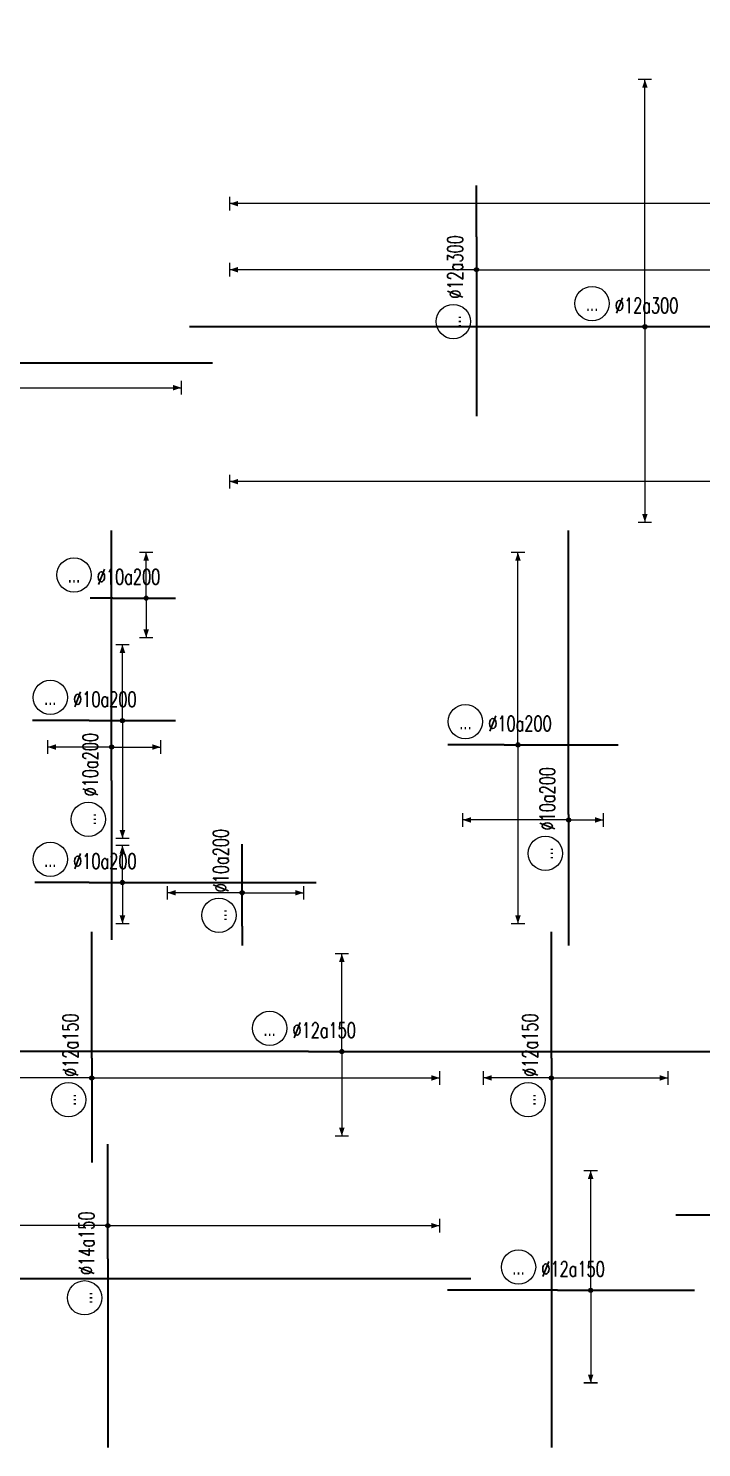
# Model space of a CAD drawing. Header units: millimetres. Extents: x 118516 to 587758, y -25561 to 50684.
# Drawn here: x 146910 to 161505, y 8320 to 39080 of the extents above; entities that cross this region are included whole.
import ezdxf
from ezdxf.enums import TextEntityAlignment as Align

# ---------------------------------------------------------------- set-up
doc = ezdxf.new("R2010")
doc.units = ezdxf.units.MM
doc.layers.get('0').update_dxf_attribs({"lineweight": 20})
for name, color, linetype, lineweight in [('NDC_S_DIM', 1, 'Continuous', 15), ('NDC_S_REBAR', 4, 'Continuous', 35), ('NDC_S_VN TEXT', 7, 'Continuous', 20)]:
    doc.layers.add(name, color=color, linetype=linetype, lineweight=lineweight)
doc.styles.add('ARIAL', font='arial.ttf', dxfattribs={"width": 0.7})
doc.styles.add('NDC_ROMANS', font='romans.shx', dxfattribs={"width": 0.7})

# ---------------------------------------------------------------- blocks, each defined once
blk = doc.blocks.new('*U57')
h = blk.add_hatch(color=6)
edge = h.paths.add_edge_path()
edge.add_arc((6.52, 0), 0.3, 0, 360)
at = {"layer": 'NDC_S_DIM', "color": 6}
for q in [(6.52, 81.06), (6.52, -112.28)]:
    blk.add_line((6.52, 0), q, dxfattribs=at)
for points in [[(5.52, 81.06, 0.2, 0.2, 0), (7.52, 81.06, 0, 0, 0)], [(5.52, -112.28, 0.2, 0.2, 0), (7.52, -112.28, 0, 0, 0)]]:
    blk.add_lwpolyline(points, format="xyseb", dxfattribs=at)
at = {"layer": 'NDC_S_DIM'}
blk.add_circle((3.49, 3.93), 2.48, dxfattribs=at)
at = {"layer": 'NDC_S_DIM', "color": 6}
blk.add_circle((6.52, 0), 0.3, dxfattribs=at)
for points in [[(6.12, 79.86), (6.52, 81.06), (6.92, 79.86)], [(6.12, -111.08), (6.52, -112.28), (6.92, -111.08)]]:
    blk.add_solid(points, dxfattribs=at)
at = {"layer": 'NDC_S_REBAR'}
for p, q in [((-2.52, 0), (-2.52, 2.33)), ((-2.52, 2.33), (-2.52, 2.33)), ((9.81, 0), (9.81, 2.33)), ((9.81, 2.33), (14.15, 2.33)), ((0, 0), (-2.52, 0)), ((0, 0), (9.81, 0))]:
    blk.add_line(p, q, dxfattribs=at)
at = {"layer": 'NDC_S_VN TEXT', "style": 'ARIAL', "width": 0.7}
blk.add_attdef('KHT', text='', height=2.2, dxfattribs=at).set_placement((3.49, 3.93), align=Align.MIDDLE_CENTER)
at = {"layer": 'NDC_S_VN TEXT', "color": 3, "style": 'NDC_ROMANS', "width": 0.7}
blk.add_attdef('DKT', (6.79, 2.56), '', height=2.2, dxfattribs=at)
blk = doc.blocks.new('*U110')
h = blk.add_hatch(color=6)
edge = h.paths.add_edge_path()
edge.add_arc((4.81, 0), 0.3, 0, 360)
at = {"layer": 'NDC_S_DIM', "color": 6}
for q in [(4.81, 106.21), (4.81, -87.13)]:
    blk.add_line((4.81, 0), q, dxfattribs=at)
for points in [[(3.81, 106.21, 0.2, 0.2, 0), (5.81, 106.21, 0, 0, 0)], [(3.81, -87.13, 0.2, 0.2, 0), (5.81, -87.13, 0, 0, 0)]]:
    blk.add_lwpolyline(points, format="xyseb", dxfattribs=at)
at = {"layer": 'NDC_S_DIM'}
blk.add_circle((-5.62, 3.36), 2.48, dxfattribs=at)
at = {"layer": 'NDC_S_DIM', "color": 6}
blk.add_circle((4.81, 0), 0.3, dxfattribs=at)
for points in [[(4.41, 105.01), (4.81, 106.21), (5.21, 105.01)], [(4.41, -85.93), (4.81, -87.13), (5.21, -85.93)]]:
    blk.add_solid(points, dxfattribs=at)
at = {"layer": 'NDC_S_REBAR'}
for p, q in [((0, 0), (-44.4, 0)), ((-44.4, 0), (-44.4, 0)), ((0, 0), (30.14, 0)), ((30.14, 0), (30.14, 0)), ((30.14, 0), (30.14, 0)), ((-44.4, 0), (-44.4, 0))]:
    blk.add_line(p, q, dxfattribs=at)
at = {"layer": 'NDC_S_VN TEXT', "style": 'ARIAL', "width": 0.7}
blk.add_attdef('KHT', text='', height=2.2, dxfattribs=at).set_placement((-5.62, 3.36), align=Align.MIDDLE_CENTER)
at = {"layer": 'NDC_S_VN TEXT', "color": 3, "style": 'NDC_ROMANS', "width": 0.7}
blk.add_attdef('DKT', (-2.32, 1.98), '', height=2.2, dxfattribs=at)
blk = doc.blocks.new('*U108')
h = blk.add_hatch(color=6)
edge = h.paths.add_edge_path()
edge.add_arc((1.97, 0), 0.3, 0, 360)
at = {"layer": 'NDC_S_DIM', "color": 6}
for q in [(1.97, 27.83), (1.97, -25.84)]:
    blk.add_line((1.97, 0), q, dxfattribs=at)
for points in [[(0.97, 27.83, 0.2, 0.2, 0), (2.97, 27.83, 0, 0, 0)], [(0.97, -25.84, 0.2, 0.2, 0), (2.97, -25.84, 0, 0, 0)]]:
    blk.add_lwpolyline(points, format="xyseb", dxfattribs=at)
at = {"layer": 'NDC_S_DIM'}
blk.add_circle((-5.62, 3.36), 2.48, dxfattribs=at)
at = {"layer": 'NDC_S_DIM', "color": 6}
blk.add_circle((1.97, 0), 0.3, dxfattribs=at)
for points in [[(1.57, 26.63), (1.97, 27.83), (2.37, 26.63)], [(1.57, -24.64), (1.97, -25.84), (2.37, -24.64)]]:
    blk.add_solid(points, dxfattribs=at)
at = {"layer": 'NDC_S_REBAR'}
for p, q in [((0, 0), (-8.18, 0)), ((-8.18, 0), (-8.18, 0)), ((0, 0), (16.48, 0)), ((16.48, 0), (16.48, 0)), ((16.48, 0), (16.48, 0)), ((-8.18, 0), (-8.18, 0))]:
    blk.add_line(p, q, dxfattribs=at)
at = {"layer": 'NDC_S_VN TEXT', "style": 'ARIAL', "width": 0.7}
blk.add_attdef('KHT', text='', height=2.2, dxfattribs=at).set_placement((-5.62, 3.36), align=Align.MIDDLE_CENTER)
at = {"layer": 'NDC_S_VN TEXT', "color": 3, "style": 'NDC_ROMANS', "width": 0.7}
blk.add_attdef('DKT', (-2.32, 1.98), '', height=2.2, dxfattribs=at)
blk = doc.blocks.new('*U107')
h = blk.add_hatch(color=6)
edge = h.paths.add_edge_path()
edge.add_arc((4.81, 0), 0.3, 0, 360)
at = {"layer": 'NDC_S_DIM', "color": 6}
for q in [(4.81, 5.38), (4.81, -5.95)]:
    blk.add_line((4.81, 0), q, dxfattribs=at)
for points in [[(3.81, 5.38, 0.2, 0.2, 0), (5.81, 5.38, 0, 0, 0)], [(3.81, -5.95, 0.2, 0.2, 0), (5.81, -5.95, 0, 0, 0)]]:
    blk.add_lwpolyline(points, format="xyseb", dxfattribs=at)
at = {"layer": 'NDC_S_DIM'}
blk.add_circle((-5.62, 3.36), 2.48, dxfattribs=at)
at = {"layer": 'NDC_S_DIM', "color": 6}
blk.add_circle((4.81, 0), 0.3, dxfattribs=at)
for points in [[(4.41, 4.18), (4.81, 5.38), (5.21, 4.18)], [(4.41, -4.75), (4.81, -5.95), (5.21, -4.75)]]:
    blk.add_solid(points, dxfattribs=at)
at = {"layer": 'NDC_S_REBAR'}
for p, q in [((0, 0), (-7.85, 0)), ((-7.85, 0), (-7.85, 0)), ((0, 0), (32.82, 0)), ((32.82, 0), (32.82, 0)), ((32.82, 0), (32.82, 0)), ((-7.85, 0), (-7.85, 0))]:
    blk.add_line(p, q, dxfattribs=at)
at = {"layer": 'NDC_S_VN TEXT', "style": 'ARIAL', "width": 0.7}
blk.add_attdef('KHT', text='', height=2.2, dxfattribs=at).set_placement((-5.62, 3.36), align=Align.MIDDLE_CENTER)
at = {"layer": 'NDC_S_VN TEXT', "color": 3, "style": 'NDC_ROMANS', "width": 0.7}
blk.add_attdef('DKT', (-2.32, 1.98), '', height=2.2, dxfattribs=at)
blk = doc.blocks.new('*U106')
h = blk.add_hatch(color=6)
edge = h.paths.add_edge_path()
edge.add_arc((4.81, 0), 0.3, 0, 360)
at = {"layer": 'NDC_S_DIM', "color": 6}
for q in [(4.81, 10.99), (4.81, -17.01)]:
    blk.add_line((4.81, 0), q, dxfattribs=at)
for points in [[(3.81, 10.99, 0.2, 0.2, 0), (5.81, 10.99, 0, 0, 0)], [(3.81, -17.01, 0.2, 0.2, 0), (5.81, -17.01, 0, 0, 0)]]:
    blk.add_lwpolyline(points, format="xyseb", dxfattribs=at)
at = {"layer": 'NDC_S_DIM'}
blk.add_circle((-5.62, 3.36), 2.48, dxfattribs=at)
at = {"layer": 'NDC_S_DIM', "color": 6}
blk.add_circle((4.81, 0), 0.3, dxfattribs=at)
for points in [[(4.41, 9.79), (4.81, 10.99), (5.21, 9.79)], [(4.41, -15.81), (4.81, -17.01), (5.21, -15.81)]]:
    blk.add_solid(points, dxfattribs=at)
at = {"layer": 'NDC_S_REBAR'}
for p, q in [((0, 0), (-8.18, 0)), ((-8.18, 0), (-8.18, 0)), ((0, 0), (12.48, 0)), ((12.48, 0), (12.48, 0)), ((12.48, 0), (12.48, 0)), ((-8.18, 0), (-8.18, 0))]:
    blk.add_line(p, q, dxfattribs=at)
at = {"layer": 'NDC_S_VN TEXT', "style": 'ARIAL', "width": 0.7}
blk.add_attdef('KHT', text='', height=2.2, dxfattribs=at).set_placement((-5.62, 3.36), align=Align.MIDDLE_CENTER)
at = {"layer": 'NDC_S_VN TEXT', "color": 3, "style": 'NDC_ROMANS', "width": 0.7}
blk.add_attdef('DKT', (-2.32, 1.98), '', height=2.2, dxfattribs=at)
blk = doc.blocks.new('*U105')
h = blk.add_hatch(color=6)
edge = h.paths.add_edge_path()
edge.add_arc((4.81, 0), 0.3, 0, 360)
at = {"layer": 'NDC_S_DIM', "color": 6}
for q in [(4.81, 6.63), (4.81, -5.71)]:
    blk.add_line((4.81, 0), q, dxfattribs=at)
for points in [[(3.81, 6.63, 0.2, 0.2, 0), (5.81, 6.63, 0, 0, 0)], [(3.81, -5.71, 0.2, 0.2, 0), (5.81, -5.71, 0, 0, 0)]]:
    blk.add_lwpolyline(points, format="xyseb", dxfattribs=at)
at = {"layer": 'NDC_S_DIM'}
blk.add_circle((-5.62, 3.36), 2.48, dxfattribs=at)
at = {"layer": 'NDC_S_DIM', "color": 6}
blk.add_circle((4.81, 0), 0.3, dxfattribs=at)
for points in [[(4.41, 5.43), (4.81, 6.63), (5.21, 5.43)], [(4.41, -4.51), (4.81, -5.71), (5.21, -4.51)]]:
    blk.add_solid(points, dxfattribs=at)
at = {"layer": 'NDC_S_REBAR'}
for p, q in [((0, 0), (-3.28, 0)), ((-3.28, 0), (-3.28, 0)), ((0, 0), (9.06, 0)), ((9.06, 0), (9.06, 0)), ((9.06, 0), (9.06, 0)), ((-3.28, 0), (-3.28, 0))]:
    blk.add_line(p, q, dxfattribs=at)
at = {"layer": 'NDC_S_VN TEXT', "style": 'ARIAL', "width": 0.7}
blk.add_attdef('KHT', text='', height=2.2, dxfattribs=at).set_placement((-5.62, 3.36), align=Align.MIDDLE_CENTER)
at = {"layer": 'NDC_S_VN TEXT', "color": 3, "style": 'NDC_ROMANS', "width": 0.7}
blk.add_attdef('DKT', (-2.32, 1.98), '', height=2.2, dxfattribs=at)
blk = doc.blocks.new('*U103')
h = blk.add_hatch(color=6)
edge = h.paths.add_edge_path()
edge.add_arc((-0.79, 0), 0.3, 0, 360)
at = {"layer": 'NDC_S_DIM', "color": 6}
for q in [(-0.79, 15.31), (-0.79, -5.02)]:
    blk.add_line((-0.79, 0), q, dxfattribs=at)
for points in [[(-1.79, 15.31, 0.2, 0.2, 0), (0.21, 15.31, 0, 0, 0)], [(-1.79, -5.02, 0.2, 0.2, 0), (0.21, -5.02, 0, 0, 0)]]:
    blk.add_lwpolyline(points, format="xyseb", dxfattribs=at)
at = {"layer": 'NDC_S_DIM'}
blk.add_circle((-5.62, 3.36), 2.48, dxfattribs=at)
at = {"layer": 'NDC_S_DIM', "color": 6}
blk.add_circle((-0.79, 0), 0.3, dxfattribs=at)
for points in [[(-1.19, 14.11), (-0.79, 15.31), (-0.39, 14.11)], [(-1.19, -3.82), (-0.79, -5.02), (-0.39, -3.82)]]:
    blk.add_solid(points, dxfattribs=at)
at = {"layer": 'NDC_S_REBAR'}
for p, q in [((0, 0), (-18.94, 0)), ((-18.94, 0), (-18.94, 0)), ((0, 0), (41.06, 0)), ((41.06, 0), (41.06, 0)), ((41.06, 0), (41.06, 0)), ((-18.94, 0), (-18.94, 0))]:
    blk.add_line(p, q, dxfattribs=at)
at = {"layer": 'NDC_S_VN TEXT', "style": 'ARIAL', "width": 0.7}
blk.add_attdef('KHT', text='', height=2.2, dxfattribs=at).set_placement((-5.62, 3.36), align=Align.MIDDLE_CENTER)
at = {"layer": 'NDC_S_VN TEXT', "color": 3, "style": 'NDC_ROMANS', "width": 0.7}
blk.add_attdef('DKT', (-2.32, 1.98), '', height=2.2, dxfattribs=at)
blk = doc.blocks.new('*U99')
h = blk.add_hatch(color=6)
edge = h.paths.add_edge_path()
edge.add_arc((4.81, 0), 0.3, 0, 360)
at = {"layer": 'NDC_S_DIM', "color": 6}
for q in [(4.81, 9.26), (4.81, -7.07)]:
    blk.add_line((4.81, 0), q, dxfattribs=at)
for points in [[(3.81, 9.26, 0.2, 0.2, 0), (5.81, 9.26, 0, 0, 0)], [(3.81, -7.07, 0.2, 0.2, 0), (5.81, -7.07, 0, 0, 0)]]:
    blk.add_lwpolyline(points, format="xyseb", dxfattribs=at)
at = {"layer": 'NDC_S_DIM'}
blk.add_circle((-5.62, 3.36), 2.48, dxfattribs=at)
at = {"layer": 'NDC_S_DIM', "color": 6}
blk.add_circle((4.81, 0), 0.3, dxfattribs=at)
for points in [[(4.41, 8.06), (4.81, 9.26), (5.21, 8.06)], [(4.41, -5.87), (4.81, -7.07), (5.21, -5.87)]]:
    blk.add_solid(points, dxfattribs=at)
at = {"layer": 'NDC_S_REBAR'}
for p, q in [((0, 0), (-23.03, 0)), ((-23.03, 0), (-23.03, 0)), ((0, 0), (36.12, 0)), ((36.12, 0), (36.12, 0)), ((36.12, 0), (36.12, 0)), ((-23.03, 0), (-23.03, 0))]:
    blk.add_line(p, q, dxfattribs=at)
at = {"layer": 'NDC_S_VN TEXT', "style": 'ARIAL', "width": 0.7}
blk.add_attdef('KHT', text='', height=2.2, dxfattribs=at).set_placement((-5.62, 3.36), align=Align.MIDDLE_CENTER)
at = {"layer": 'NDC_S_VN TEXT', "color": 3, "style": 'NDC_ROMANS', "width": 0.7}
blk.add_attdef('DKT', (-2.32, 1.98), '', height=2.2, dxfattribs=at)
blk = doc.blocks.new('*U97')
h = blk.add_hatch(color=6)
edge = h.paths.add_edge_path()
edge.add_arc((-75.12, 0), 0.3, 0, 360)
at = {"layer": 'NDC_S_DIM', "color": 6}
for q in [(-75.12, 35.75), (-75.12, -28.25)]:
    blk.add_line((-75.12, 0), q, dxfattribs=at)
for points in [[(-76.12, 35.75, 0.2, 0.2, 0), (-74.12, 35.75, 0, 0, 0)], [(-76.12, -28.25, 0.2, 0.2, 0), (-74.12, -28.25, 0, 0, 0)]]:
    blk.add_lwpolyline(points, format="xyseb", dxfattribs=at)
at = {"layer": 'NDC_S_DIM'}
blk.add_circle((-82.75, 3.36), 2.48, dxfattribs=at)
at = {"layer": 'NDC_S_DIM', "color": 6}
blk.add_circle((-75.12, 0), 0.3, dxfattribs=at)
for points in [[(-75.52, 34.55), (-75.12, 35.75), (-74.72, 34.55)], [(-75.52, -27.05), (-75.12, -28.25), (-74.72, -27.05)]]:
    blk.add_solid(points, dxfattribs=at)
at = {"layer": 'NDC_S_REBAR'}
for p in [(0, 0), (-140.95, 0), (-140.95, 0)]:
    blk.add_line(p, (-140.95, 0), dxfattribs=at)
at = {"layer": 'NDC_S_VN TEXT', "style": 'ARIAL', "width": 0.7}
blk.add_attdef('KHT', text='', height=2.2, dxfattribs=at).set_placement((-82.75, 3.36), align=Align.MIDDLE_CENTER)
at = {"layer": 'NDC_S_VN TEXT', "color": 3, "style": 'NDC_ROMANS', "width": 0.7}
blk.add_attdef('DKT', (-79.45, 1.98), '', height=2.2, dxfattribs=at)
blk = doc.blocks.new('*U95')
h = blk.add_hatch(color=6)
edge = h.paths.add_edge_path()
edge.add_arc((4.81, 0), 0.3, 0, 360)
at = {"layer": 'NDC_S_DIM', "color": 6}
for q in [(4.81, 14.14), (4.81, -12.19)]:
    blk.add_line((4.81, 0), q, dxfattribs=at)
for points in [[(3.81, 14.14, 0.2, 0.2, 0), (5.81, 14.14, 0, 0, 0)], [(3.81, -12.19, 0.2, 0.2, 0), (5.81, -12.19, 0, 0, 0)]]:
    blk.add_lwpolyline(points, format="xyseb", dxfattribs=at)
at = {"layer": 'NDC_S_DIM'}
blk.add_circle((-5.62, 3.36), 2.48, dxfattribs=at)
at = {"layer": 'NDC_S_DIM', "color": 6}
blk.add_circle((4.81, 0), 0.3, dxfattribs=at)
for points in [[(4.41, 12.94), (4.81, 14.14), (5.21, 12.94)], [(4.41, -10.99), (4.81, -12.19), (5.21, -10.99)]]:
    blk.add_solid(points, dxfattribs=at)
at = {"layer": 'NDC_S_REBAR'}
for p, q in [((0, 0), (-108.4, 0)), ((-108.4, 0), (-108.4, 0)), ((0, 0), (88.45, 0)), ((88.45, 0), (88.45, 0)), ((88.45, 0), (88.45, 0)), ((-108.4, 0), (-108.4, 0))]:
    blk.add_line(p, q, dxfattribs=at)
at = {"layer": 'NDC_S_VN TEXT', "style": 'ARIAL', "width": 0.7}
blk.add_attdef('KHT', text='', height=2.2, dxfattribs=at).set_placement((-5.62, 3.36), align=Align.MIDDLE_CENTER)
at = {"layer": 'NDC_S_VN TEXT', "color": 3, "style": 'NDC_ROMANS', "width": 0.7}
blk.add_attdef('DKT', (-2.32, 1.98), '', height=2.2, dxfattribs=at)
blk = doc.blocks.new('*U94')
h = blk.add_hatch(color=6)
edge = h.paths.add_edge_path()
edge.add_arc((4.81, 0), 0.3, 0, 360)
at = {"layer": 'NDC_S_DIM', "color": 6}
for q in [(4.81, 17.3), (4.81, -13.37)]:
    blk.add_line((4.81, 0), q, dxfattribs=at)
for points in [[(3.81, 17.3, 0.2, 0.2, 0), (5.81, 17.3, 0, 0, 0)], [(3.81, -13.37, 0.2, 0.2, 0), (5.81, -13.37, 0, 0, 0)]]:
    blk.add_lwpolyline(points, format="xyseb", dxfattribs=at)
at = {"layer": 'NDC_S_DIM'}
blk.add_circle((-5.62, 3.36), 2.48, dxfattribs=at)
at = {"layer": 'NDC_S_DIM', "color": 6}
blk.add_circle((4.81, 0), 0.3, dxfattribs=at)
for points in [[(4.41, 16.1), (4.81, 17.3), (5.21, 16.1)], [(4.41, -12.17), (4.81, -13.37), (5.21, -12.17)]]:
    blk.add_solid(points, dxfattribs=at)
at = {"layer": 'NDC_S_REBAR'}
for p, q in [((0, 0), (-15.86, 0)), ((-15.86, 0), (-15.86, 0)), ((0, 0), (19.81, 0)), ((19.81, 0), (19.81, 0)), ((19.81, 0), (19.81, 0)), ((-15.86, 0), (-15.86, 0))]:
    blk.add_line(p, q, dxfattribs=at)
at = {"layer": 'NDC_S_VN TEXT', "style": 'ARIAL', "width": 0.7}
blk.add_attdef('KHT', text='', height=2.2, dxfattribs=at).set_placement((-5.62, 3.36), align=Align.MIDDLE_CENTER)
at = {"layer": 'NDC_S_VN TEXT', "color": 3, "style": 'NDC_ROMANS', "width": 0.7}
blk.add_attdef('DKT', (-2.32, 1.98), '', height=2.2, dxfattribs=at)
blk = doc.blocks.new('*U93')
h = blk.add_hatch(color=6)
edge = h.paths.add_edge_path()
edge.add_arc((-2.83, 0), 0.3, 0, 360)
at = {"layer": 'NDC_S_DIM', "color": 6}
for q in [(-2.83, 35.73), (-2.83, -50.27)]:
    blk.add_line((-2.83, 0), q, dxfattribs=at)
for points in [[(-3.83, 35.73, 0.2, 0.2, 0), (-1.83, 35.73, 0, 0, 0)], [(-3.83, -50.27, 0.2, 0.2, 0), (-1.83, -50.27, 0, 0, 0)]]:
    blk.add_lwpolyline(points, format="xyseb", dxfattribs=at)
at = {"layer": 'NDC_S_DIM'}
blk.add_circle((-5.98, 3.36), 2.48, dxfattribs=at)
at = {"layer": 'NDC_S_DIM', "color": 6}
blk.add_circle((-2.83, 0), 0.3, dxfattribs=at)
for points in [[(-3.23, 34.53), (-2.83, 35.73), (-2.43, 34.53)], [(-3.23, -49.07), (-2.83, -50.27), (-2.43, -49.07)]]:
    blk.add_solid(points, dxfattribs=at)
at = {"layer": 'NDC_S_REBAR'}
for p, q in [((0, 0), (-15.05, 0)), ((-15.05, 0), (-15.05, 0)), ((0, 0), (18.29, 0)), ((18.29, 0), (18.29, 0)), ((18.29, 0), (18.29, 0)), ((-15.05, 0), (-15.05, 0))]:
    blk.add_line(p, q, dxfattribs=at)
at = {"layer": 'NDC_S_VN TEXT', "style": 'ARIAL', "width": 0.7}
blk.add_attdef('KHT', text='', height=2.2, dxfattribs=at).set_placement((-5.98, 3.36), align=Align.MIDDLE_CENTER)
at = {"layer": 'NDC_S_VN TEXT', "color": 3, "style": 'NDC_ROMANS', "width": 0.7}
blk.add_attdef('DKT', (-2.68, 1.98), '', height=2.2, dxfattribs=at)
blk = doc.blocks.new('*U92')
h = blk.add_hatch(color=6)
edge = h.paths.add_edge_path()
edge.add_arc((-2.83, 0), 0.3, 0, 360)
at = {"layer": 'NDC_S_DIM', "color": 6}
for q in [(-2.83, 9.82), (-2.83, -16.85)]:
    blk.add_line((-2.83, 0), q, dxfattribs=at)
for points in [[(-3.83, 9.82, 0.2, 0.2, 0), (-1.83, 9.82, 0, 0, 0)], [(-3.83, -16.85, 0.2, 0.2, 0), (-1.83, -16.85, 0, 0, 0)]]:
    blk.add_lwpolyline(points, format="xyseb", dxfattribs=at)
at = {"layer": 'NDC_S_DIM'}
blk.add_circle((-5.98, 3.36), 2.48, dxfattribs=at)
at = {"layer": 'NDC_S_DIM', "color": 6}
blk.add_circle((-2.83, 0), 0.3, dxfattribs=at)
for points in [[(-3.23, 8.62), (-2.83, 9.82), (-2.43, 8.62)], [(-3.23, -15.65), (-2.83, -16.85), (-2.43, -15.65)]]:
    blk.add_solid(points, dxfattribs=at)
at = {"layer": 'NDC_S_REBAR'}
for p, q in [((0, 0), (-56.25, 0)), ((-56.25, 0), (-56.25, 0)), ((0, 0), (18.29, 0)), ((18.29, 0), (18.29, 0)), ((18.29, 0), (18.29, 0)), ((-56.25, 0), (-56.25, 0))]:
    blk.add_line(p, q, dxfattribs=at)
at = {"layer": 'NDC_S_VN TEXT', "style": 'ARIAL', "width": 0.7}
blk.add_attdef('KHT', text='', height=2.2, dxfattribs=at).set_placement((-5.98, 3.36), align=Align.MIDDLE_CENTER)
at = {"layer": 'NDC_S_VN TEXT', "color": 3, "style": 'NDC_ROMANS', "width": 0.7}
blk.add_attdef('DKT', (-2.68, 1.98), '', height=2.2, dxfattribs=at)
blk = doc.blocks.new('*U90')
h = blk.add_hatch(color=6)
edge = h.paths.add_edge_path()
edge.add_arc((0.8, 0), 0.3, 0, 360)
at = {"layer": 'NDC_S_DIM', "color": 6}
for q in [(0.8, 6.77), (0.8, -16.56)]:
    blk.add_line((0.8, 0), q, dxfattribs=at)
for points in [[(-0.2, 6.77, 0.2, 0.2, 0), (1.8, 6.77, 0, 0, 0)], [(-0.2, -16.56, 0.2, 0.2, 0), (1.8, -16.56, 0, 0, 0)]]:
    blk.add_lwpolyline(points, format="xyseb", dxfattribs=at)
at = {"layer": 'NDC_S_DIM'}
blk.add_circle((-5.62, 3.36), 2.48, dxfattribs=at)
at = {"layer": 'NDC_S_DIM', "color": 6}
blk.add_circle((0.8, 0), 0.3, dxfattribs=at)
for points in [[(0.4, 5.57), (0.8, 6.77), (1.2, 5.57)], [(0.4, -15.36), (0.8, -16.56), (1.2, -15.36)]]:
    blk.add_solid(points, dxfattribs=at)
at = {"layer": 'NDC_S_REBAR'}
for p, q in [((0, 0), (-14.9, 0)), ((-14.9, 0), (-14.9, 0)), ((0, 0), (21.44, 0)), ((21.44, 0), (21.44, 0)), ((21.44, 0), (21.44, 0)), ((-14.9, 0), (-14.9, 0))]:
    blk.add_line(p, q, dxfattribs=at)
at = {"layer": 'NDC_S_VN TEXT', "style": 'ARIAL', "width": 0.7}
blk.add_attdef('KHT', text='', height=2.2, dxfattribs=at).set_placement((-5.62, 3.36), align=Align.MIDDLE_CENTER)
at = {"layer": 'NDC_S_VN TEXT', "color": 3, "style": 'NDC_ROMANS', "width": 0.7}
blk.add_attdef('DKT', (-2.32, 1.98), '', height=2.2, dxfattribs=at)
blk = doc.blocks.new('*U88')
h = blk.add_hatch(color=6)
edge = h.paths.add_edge_path()
edge.add_arc((4.81, 0), 0.3, 0, 360)
at = {"layer": 'NDC_S_DIM', "color": 6}
for q in [(4.81, 40.94), (4.81, -20.06)]:
    blk.add_line((4.81, 0), q, dxfattribs=at)
for points in [[(3.81, 40.94, 0.2, 0.2, 0), (5.81, 40.94, 0, 0, 0)], [(3.81, -20.06, 0.2, 0.2, 0), (5.81, -20.06, 0, 0, 0)]]:
    blk.add_lwpolyline(points, format="xyseb", dxfattribs=at)
at = {"layer": 'NDC_S_DIM'}
blk.add_circle((-5.62, 3.36), 2.48, dxfattribs=at)
at = {"layer": 'NDC_S_DIM', "color": 6}
blk.add_circle((4.81, 0), 0.3, dxfattribs=at)
for points in [[(4.41, 39.74), (4.81, 40.94), (5.21, 39.74)], [(4.41, -18.86), (4.81, -20.06), (5.21, -18.86)]]:
    blk.add_solid(points, dxfattribs=at)
at = {"layer": 'NDC_S_REBAR'}
for p, q in [((0, 0), (-68.26, 0)), ((-68.26, 0), (-68.26, 0)), ((0, 0), (69.94, 0)), ((69.94, 0), (69.94, 0)), ((69.94, 0), (69.94, 0)), ((-68.26, 0), (-68.26, 0))]:
    blk.add_line(p, q, dxfattribs=at)
at = {"layer": 'NDC_S_VN TEXT', "style": 'ARIAL', "width": 0.7}
blk.add_attdef('KHT', text='', height=2.2, dxfattribs=at).set_placement((-5.62, 3.36), align=Align.MIDDLE_CENTER)
at = {"layer": 'NDC_S_VN TEXT', "color": 3, "style": 'NDC_ROMANS', "width": 0.7}
blk.add_attdef('DKT', (-2.32, 1.98), '', height=2.2, dxfattribs=at)
blk = doc.blocks.new('*U87')
h = blk.add_hatch(color=6)
edge = h.paths.add_edge_path()
edge.add_arc((4.81, 0), 0.3, 0, 360)
at = {"layer": 'NDC_S_DIM', "color": 6}
for q in [(4.81, 83.53), (4.81, -40.8)]:
    blk.add_line((4.81, 0), q, dxfattribs=at)
for points in [[(3.81, 83.53, 0.2, 0.2, 0), (5.81, 83.53, 0, 0, 0)], [(3.81, -40.8, 0.2, 0.2, 0), (5.81, -40.8, 0, 0, 0)]]:
    blk.add_lwpolyline(points, format="xyseb", dxfattribs=at)
at = {"layer": 'NDC_S_DIM'}
blk.add_circle((-5.62, 3.36), 2.48, dxfattribs=at)
at = {"layer": 'NDC_S_DIM', "color": 6}
blk.add_circle((4.81, 0), 0.3, dxfattribs=at)
for points in [[(4.41, 82.33), (4.81, 83.53), (5.21, 82.33)], [(4.41, -39.6), (4.81, -40.8), (5.21, -39.6)]]:
    blk.add_solid(points, dxfattribs=at)
at = {"layer": 'NDC_S_REBAR'}
for p, q in [((0, 0), (-17.8, 0)), ((-17.8, 0), (-17.8, 0)), ((0, 0), (56.73, 0)), ((56.73, 0), (56.73, 0)), ((56.73, 0), (56.73, 0)), ((-17.8, 0), (-17.8, 0))]:
    blk.add_line(p, q, dxfattribs=at)
at = {"layer": 'NDC_S_VN TEXT', "style": 'ARIAL', "width": 0.7}
blk.add_attdef('KHT', text='', height=2.2, dxfattribs=at).set_placement((-5.62, 3.36), align=Align.MIDDLE_CENTER)
at = {"layer": 'NDC_S_VN TEXT', "color": 3, "style": 'NDC_ROMANS', "width": 0.7}
blk.add_attdef('DKT', (-2.32, 1.98), '', height=2.2, dxfattribs=at)
blk = doc.blocks.new('*U86')
h = blk.add_hatch(color=6)
edge = h.paths.add_edge_path()
edge.add_arc((0.8, 0), 0.3, 0, 360)
at = {"layer": 'NDC_S_DIM', "color": 6}
for q in [(0.8, 15.57), (0.8, -15.09)]:
    blk.add_line((0.8, 0), q, dxfattribs=at)
for points in [[(-0.2, 15.57, 0.2, 0.2, 0), (1.8, 15.57, 0, 0, 0)], [(-0.2, -15.09, 0.2, 0.2, 0), (1.8, -15.09, 0, 0, 0)]]:
    blk.add_lwpolyline(points, format="xyseb", dxfattribs=at)
at = {"layer": 'NDC_S_DIM'}
blk.add_circle((-5.62, 3.36), 2.48, dxfattribs=at)
at = {"layer": 'NDC_S_DIM', "color": 6}
blk.add_circle((0.8, 0), 0.3, dxfattribs=at)
for points in [[(0.4, 14.37), (0.8, 15.57), (1.2, 14.37)], [(0.4, -13.89), (0.8, -15.09), (1.2, -13.89)]]:
    blk.add_solid(points, dxfattribs=at)
at = {"layer": 'NDC_S_REBAR'}
for p, q in [((0, 0), (-93.25, 0)), ((-93.25, 0), (-93.25, 0)), ((0, 0), (82.29, 0)), ((82.29, 0), (82.29, 0)), ((82.29, 0), (82.29, 0)), ((-93.25, 0), (-93.25, 0))]:
    blk.add_line(p, q, dxfattribs=at)
at = {"layer": 'NDC_S_VN TEXT', "style": 'ARIAL', "width": 0.7}
blk.add_attdef('KHT', text='', height=2.2, dxfattribs=at).set_placement((-5.62, 3.36), align=Align.MIDDLE_CENTER)
at = {"layer": 'NDC_S_VN TEXT', "color": 3, "style": 'NDC_ROMANS', "width": 0.7}
blk.add_attdef('DKT', (-2.32, 1.98), '', height=2.2, dxfattribs=at)
blk = doc.blocks.new('*U81')
h = blk.add_hatch(color=6)
edge = h.paths.add_edge_path()
edge.add_arc((4.81, 0), 0.3, 0, 360)
at = {"layer": 'NDC_S_DIM', "color": 6}
for q in [(4.81, 64.38), (4.81, -47.95)]:
    blk.add_line((4.81, 0), q, dxfattribs=at)
for points in [[(3.81, 64.38, 0.2, 0.2, 0), (5.81, 64.38, 0, 0, 0)], [(3.81, -47.95, 0.2, 0.2, 0), (5.81, -47.95, 0, 0, 0)]]:
    blk.add_lwpolyline(points, format="xyseb", dxfattribs=at)
at = {"layer": 'NDC_S_DIM'}
blk.add_circle((-5.62, 3.36), 2.48, dxfattribs=at)
at = {"layer": 'NDC_S_DIM', "color": 6}
blk.add_circle((4.81, 0), 0.3, dxfattribs=at)
for points in [[(4.41, 63.18), (4.81, 64.38), (5.21, 63.18)], [(4.41, -46.75), (4.81, -47.95), (5.21, -46.75)]]:
    blk.add_solid(points, dxfattribs=at)
at = {"layer": 'NDC_S_REBAR'}
for p, q in [((0, 0), (-27.26, 0)), ((-27.26, 0), (-27.26, 0)), ((0, 0), (16.6, 0)), ((16.6, 0), (16.6, 0)), ((16.6, 0), (16.6, 0)), ((-27.26, 0), (-27.26, 0))]:
    blk.add_line(p, q, dxfattribs=at)
at = {"layer": 'NDC_S_VN TEXT', "style": 'ARIAL', "width": 0.7}
blk.add_attdef('KHT', text='', height=2.2, dxfattribs=at).set_placement((-5.62, 3.36), align=Align.MIDDLE_CENTER)
at = {"layer": 'NDC_S_VN TEXT', "color": 3, "style": 'NDC_ROMANS', "width": 0.7}
blk.add_attdef('DKT', (-2.32, 1.98), '', height=2.2, dxfattribs=at)
blk = doc.blocks.new('*U79')
h = blk.add_hatch(color=6)
edge = h.paths.add_edge_path()
edge.add_arc((4.81, 0), 0.3, 0, 360)
at = {"layer": 'NDC_S_DIM', "color": 6}
for q in [(4.81, 10.8), (4.81, -8.87)]:
    blk.add_line((4.81, 0), q, dxfattribs=at)
for points in [[(3.81, 10.8, 0.2, 0.2, 0), (5.81, 10.8, 0, 0, 0)], [(3.81, -8.87, 0.2, 0.2, 0), (5.81, -8.87, 0, 0, 0)]]:
    blk.add_lwpolyline(points, format="xyseb", dxfattribs=at)
at = {"layer": 'NDC_S_DIM'}
blk.add_circle((1.56, 3.36), 2.48, dxfattribs=at)
at = {"layer": 'NDC_S_DIM', "color": 6}
blk.add_circle((4.81, 0), 0.3, dxfattribs=at)
for points in [[(4.41, 9.6), (4.81, 10.8), (5.21, 9.6)], [(4.41, -7.67), (4.81, -8.87), (5.21, -7.67)]]:
    blk.add_solid(points, dxfattribs=at)
at = {"layer": 'NDC_S_REBAR'}
for p, q in [((0, 0), (-2.83, 0)), ((-2.83, 0), (-2.83, 0)), ((0, 0), (11.84, 0)), ((11.84, 0), (11.84, 0)), ((11.84, 0), (11.84, 0)), ((-2.83, 0), (-2.83, 0))]:
    blk.add_line(p, q, dxfattribs=at)
at = {"layer": 'NDC_S_VN TEXT', "style": 'ARIAL', "width": 0.7}
blk.add_attdef('KHT', text='', height=2.2, dxfattribs=at).set_placement((1.56, 3.36), align=Align.MIDDLE_CENTER)
at = {"layer": 'NDC_S_VN TEXT', "color": 3, "style": 'NDC_ROMANS', "width": 0.7}
blk.add_attdef('DKT', (4.86, 1.98), '', height=2.2, dxfattribs=at)
blk = doc.blocks.new('*U67')
h = blk.add_hatch(color=6)
edge = h.paths.add_edge_path()
edge.add_arc((-4.74, 0), 0.3, 0, 360)
at = {"layer": 'NDC_S_DIM', "color": 6}
for q in [(-4.74, 35.67), (-4.74, -133.67)]:
    blk.add_line((-4.74, 0), q, dxfattribs=at)
for points in [[(-5.74, 35.67, 0.2, 0.2, 0), (-3.74, 35.67, 0, 0, 0)], [(-5.74, -133.67, 0.2, 0.2, 0), (-3.74, -133.67, 0, 0, 0)]]:
    blk.add_lwpolyline(points, format="xyseb", dxfattribs=at)
at = {"layer": 'NDC_S_DIM'}
blk.add_circle((-12.22, 3.36), 2.48, dxfattribs=at)
at = {"layer": 'NDC_S_DIM', "color": 6}
blk.add_circle((-4.74, 0), 0.3, dxfattribs=at)
for points in [[(-5.14, 34.47), (-4.74, 35.67), (-4.34, 34.47)], [(-5.14, -132.47), (-4.74, -133.67), (-4.34, -132.47)]]:
    blk.add_solid(points, dxfattribs=at)
at = {"layer": 'NDC_S_REBAR'}
for p, q in [((0, 0), (-25.89, 0)), ((-25.89, 0), (-25.89, 0)), ((0, 0), (7.45, 0)), ((7.45, 0), (7.45, 0)), ((7.45, 0), (7.45, 0)), ((-25.89, 0), (-25.89, 0))]:
    blk.add_line(p, q, dxfattribs=at)
at = {"layer": 'NDC_S_VN TEXT', "style": 'ARIAL', "width": 0.7}
blk.add_attdef('KHT', text='', height=2.2, dxfattribs=at).set_placement((-12.22, 3.36), align=Align.MIDDLE_CENTER)
at = {"layer": 'NDC_S_VN TEXT', "color": 3, "style": 'NDC_ROMANS', "width": 0.7}
blk.add_attdef('DKT', (-8.92, 1.98), '', height=2.2, dxfattribs=at)

msp = doc.modelspace()

# ---------------------------------------------------------------- block references
at = {"layer": 'NDC_S_REBAR', "xscale": 150, "yscale": 150, "zscale": 150, "rotation": 90}
for name, p, values in [('*U87', (144104.3, 30570.1), {'KHT': '...', 'DKT': '%%c12a100'}), ('*U110', (167206, 34559.7), {'KHT': '...', 'DKT': '%%c12a300'}), ('*U67', (156624.9, 34559.7), {'KHT': '...', 'DKT': '%%c12a300'}), ('*U57', (163433.3, 28277.8), {'KHT': '...', 'DKT': '%%c10a300'}), ('*U99', (148714.1, 22782.3), {'KHT': '...', 'DKT': '%%c10a200'}), ('*U103', (158621.3, 22041.5), {'KHT': '...', 'DKT': '%%c10a200'}), ('*U79', (151544.5, 19624.4), {'KHT': '...', 'DKT': '%%c10a200'}), ('*U93', (148283.9, 16757.2), {'KHT': '...', 'DKT': '%%c12a150'}), ('*U92', (158247.8, 16757.2), {'KHT': '...', 'DKT': '%%c12a150'}), ('*U81', (148631.8, 12409.4), {'KHT': '...', 'DKT': '%%c14a150'})]:
    msp.add_blockref(name, p, dxfattribs=at).add_auto_attribs(values)
at = {"layer": 'NDC_S_REBAR', "xscale": 150, "yscale": 150, "zscale": 150}
for name, p, values in [('*U88', (140409, 31834.1), {'KHT': '...', 'DKT': '%%c12a100'}), ('*U97', (171542.9, 32612.7), {'KHT': '...', 'DKT': '%%c12a300'}), ('*U105', (148741.4, 26731), {'KHT': '...', 'DKT': '%%c10a200'}), ('*U108', (157227.3, 23550.9), {'KHT': '...', 'DKT': '%%c10a200'}), ('*U106', (148227.3, 24076.5), {'KHT': '...', 'DKT': '%%c10a200'}), ('*U107', (148227.3, 20567.8), {'KHT': '...', 'DKT': '%%c10a200'}), ('*U95', (152983, 16904.1), {'KHT': '...', 'DKT': '%%c12a150'}), ('*U86', (144157.2, 11988.9), {'KHT': '...', 'DKT': '%%c14a150'}), ('*U94', (158378.3, 11730), {'KHT': '...', 'DKT': '%%c12a150'}), ('*U90', (163184.5, 13359.6), {'KHT': '...', 'DKT': '%%c14a150'})]:
    msp.add_blockref(name, p, dxfattribs=at).add_auto_attribs(values)

doc.saveas('drawing.dxf')
